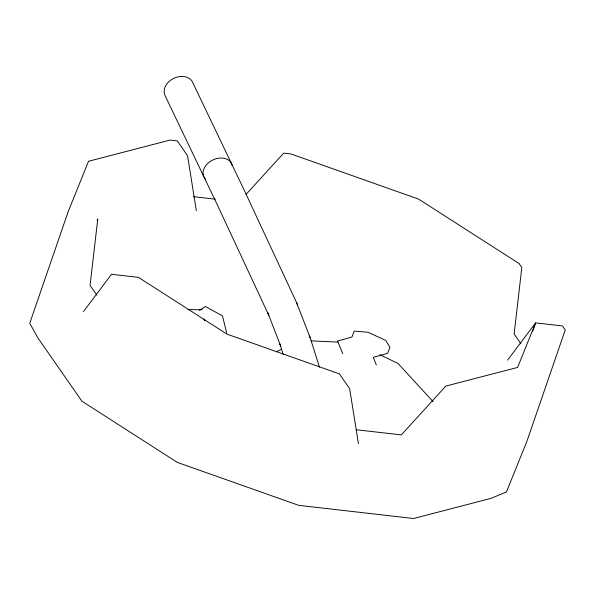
<?xml version="1.0" encoding="UTF-8"?>
<svg xmlns="http://www.w3.org/2000/svg" width="595" height="595" viewBox="0 0 595 595"><rect width="100%" height="100%" fill="white"/><g stroke="black" fill="none" stroke-linecap="round" stroke-linejoin="round"><path stroke-width="0.89" d="M97.171 220.633L97.773 218.893L90.083 285.369L96.866 295.113M532.592 331.601L535.589 322.884L562.491 325.963L565.25 329.928L526.887 441.341L506.471 491.909L491.039 498.357L413.54 518.505L298.72 505.341L177.325 462.397L81.902 401.179L38.006 338.086L29.75 323.256L68.113 211.842L88.529 161.275L170.073 140.078L177.28 140.903L187.566 155.682L196.313 210.6M83.516 311.52L111.548 274.273L138.449 277.359L226.888 334.093L339.381 373.891L349.667 388.669L358.413 443.587M507.565 360.131L535.589 322.884L517.613 367.42L445.796 386.088L401.335 434.9L356.383 429.746M246.025 194.461L283.696 153.101L290.903 153.927L418.642 199.117L519.063 263.54L521.815 267.497L514.125 333.981L520.908 343.724M199.347 310.278L205.372 306.499L222.478 315.886L226.777 333.282M276.444 351.801L281.368 349.339M187.953 309.579L202.352 309.757M311.297 340.875L337.819 342.088M193.368 196.655L215.383 199.184M379.945 354.769L398.085 363.486L433.108 401.67M204.948 320.601L204.159 318.942L204.591 320.683M319.441 367.115L310.285 338.079L296.466 302.327L244.195 190.147L192.036 81.128C183.059 69.288 159.006 81.805 165.217 95.907L217.279 204.739L268.821 315.357L267.862 312.873L280.684 346.052M376.338 364.958L373.251 357.312L387.546 353.37L389.904 347.391L385.82 340.437L367.993 332.285L354.256 331.088L351.898 337.06L337.603 341.009L342.757 353.75M296.466 302.327L297.418 304.811M309.497 336.041L310.285 338.079M280.424 345.368L279.903 344.007L283.22 354.523M205.684 179.274A15.336 11.26 -25.6 0 1 212.192 160.3A15.336 11.26 -25.6 0 1 232.169 165.492"/></g></svg>
